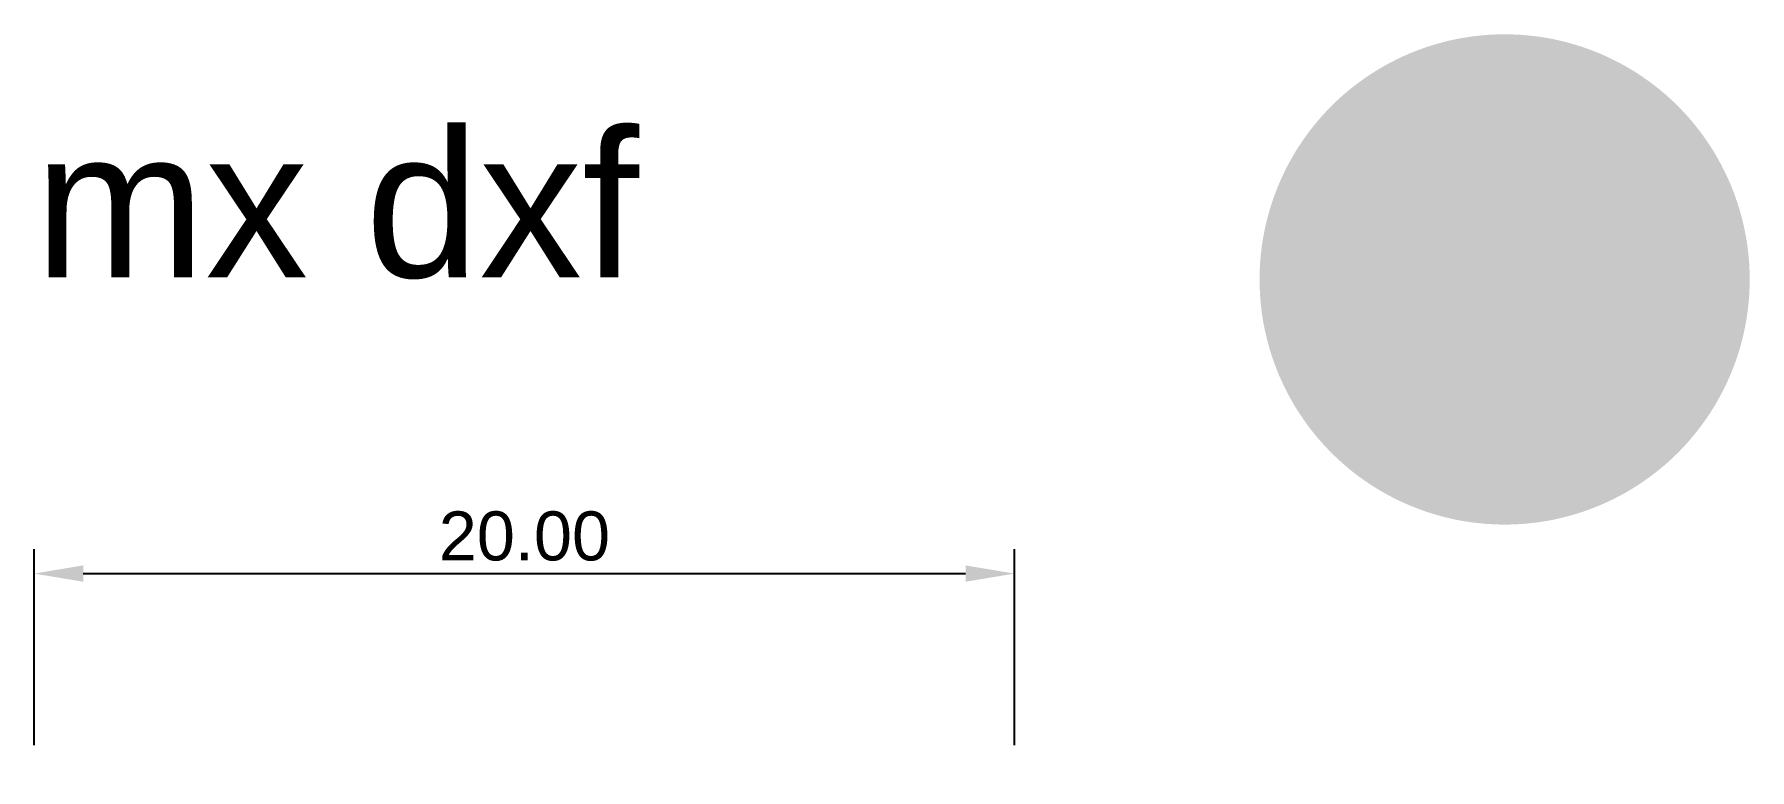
# Model space of a CAD drawing. Header units: millimetres. Extents: x 0 to 35, y -10 to 5.
import ezdxf

# ---------------------------------------------------------------- set-up
doc = ezdxf.new("R2010")
doc.units = ezdxf.units.MM
doc.layers.add('Default', color=7, linetype='Continuous')
doc.styles.add('Default', font='arial.ttf')
doc.dimstyles.new('Default', dxfattribs={"dimtxt": 1, "dimasz": 1, "dimexe": 0.5, "dimexo": 0.5, "dimgap": 0.25, "dimtad": 1, "dimtoh": 1, "dimzin": 1, "dimdsep": 46, "dimtxsty": 'Default', "dimcen": 0.5, "dimazin": 1, "dimtfac": 1, "dimtdec": 4, "dimtix": 1, "dimtofl": 0, "dimtmove": 1, "dimatfit": 3, "dimfxl": 1, "dimtolj": 1, "dimtzin": 1, "dimarcsym": 0})

# ---------------------------------------------------------------- blocks, each defined once
blk = doc.blocks.new('*D1')
at = {"layer": 'Default', "color": 0, "lineweight": -2}
for p, q in [((0, -9.5), (0, -5.5)), ((20, -9.5), (20, -5.5)), ((1, -6), (19, -6))]:
    blk.add_line(p, q, dxfattribs=at)
at = {"layer": 'Default', "color": 0}
for points in [[(1, -5.833), (1, -6.167), (0, -6)], [(19, -6.167), (19, -5.833), (20, -6)]]:
    blk.add_solid(points, dxfattribs=at)
at = {"layer": 'Defpoints', "color": 0}
for p in [(20, -6), (0, -10), (20, -10)]:
    blk.add_point(p, dxfattribs=at)
at = {"layer": 'Default', "color": 0, "insert": (10, -5.239), "char_height": 1, "attachment_point": 5, "style": 'Default'}
blk.add_mtext('\\A1;20.00', dxfattribs=at)

msp = doc.modelspace()

# ---------------------------------------------------------------- hatches: boundary and pattern name
at = {"layer": 'Default'}
msp.add_hatch(color=256, dxfattribs=at).paths.add_polyline_path([(35, 0), (34.999, 0.111), (34.995, 0.223), (34.989, 0.336), (34.98, 0.449), (34.968, 0.564), (34.954, 0.678), (34.937, 0.794), (34.917, 0.91), (34.894, 1.026), (34.868, 1.143), (34.839, 1.259), (34.807, 1.376), (34.772, 1.492), (34.734, 1.609), (34.693, 1.725), (34.649, 1.84), (34.602, 1.956), (34.551, 2.07), (34.498, 2.184), (34.441, 2.296), (34.382, 2.408), (34.319, 2.519), (34.254, 2.628), (34.185, 2.736), (34.113, 2.842), (34.039, 2.947), (33.962, 3.05), (33.882, 3.151), (33.799, 3.251), (33.714, 3.348), (33.626, 3.443), (33.536, 3.536), (33.443, 3.626), (33.348, 3.714), (33.251, 3.799), (33.151, 3.882), (33.05, 3.962), (32.947, 4.039), (32.842, 4.113), (32.736, 4.185), (32.628, 4.254), (32.519, 4.319), (32.408, 4.382), (32.296, 4.441), (32.184, 4.498), (32.07, 4.551), (31.956, 4.602), (31.84, 4.649), (31.725, 4.693), (31.609, 4.734), (31.492, 4.772), (31.376, 4.807), (31.259, 4.839), (31.143, 4.868), (31.026, 4.894), (30.91, 4.917), (30.794, 4.937), (30.678, 4.954), (30.564, 4.968), (30.449, 4.98), (30.336, 4.989), (30.223, 4.995), (30.111, 4.999), (30, 5), (29.889, 4.999), (29.777, 4.995), (29.664, 4.989), (29.551, 4.98), (29.436, 4.968), (29.322, 4.954), (29.206, 4.937), (29.09, 4.917), (28.974, 4.894), (28.857, 4.868), (28.741, 4.839), (28.624, 4.807), (28.508, 4.772), (28.391, 4.734), (28.275, 4.693), (28.16, 4.649), (28.044, 4.602), (27.93, 4.551), (27.816, 4.498), (27.704, 4.441), (27.592, 4.382), (27.481, 4.319), (27.372, 4.254), (27.264, 4.185), (27.158, 4.113), (27.053, 4.039), (26.95, 3.962), (26.849, 3.882), (26.749, 3.799), (26.652, 3.714), (26.557, 3.626), (26.464, 3.536), (26.374, 3.443), (26.286, 3.348), (26.201, 3.251), (26.118, 3.151), (26.038, 3.05), (25.961, 2.947), (25.887, 2.842), (25.815, 2.736), (25.746, 2.628), (25.681, 2.519), (25.618, 2.408), (25.559, 2.296), (25.502, 2.184), (25.449, 2.07), (25.398, 1.956), (25.351, 1.84), (25.307, 1.725), (25.266, 1.609), (25.228, 1.492), (25.193, 1.376), (25.161, 1.259), (25.132, 1.143), (25.106, 1.026), (25.083, 0.91), (25.063, 0.794), (25.046, 0.678), (25.032, 0.564), (25.02, 0.449), (25.011, 0.336), (25.005, 0.223), (25.001, 0.111), (25, 0), (25.001, -0.111), (25.005, -0.223), (25.011, -0.336), (25.02, -0.449), (25.032, -0.564), (25.046, -0.678), (25.063, -0.794), (25.083, -0.91), (25.106, -1.026), (25.132, -1.143), (25.161, -1.259), (25.193, -1.376), (25.228, -1.492), (25.266, -1.609), (25.307, -1.725), (25.351, -1.84), (25.398, -1.956), (25.449, -2.07), (25.502, -2.184), (25.559, -2.296), (25.618, -2.408), (25.681, -2.519), (25.746, -2.628), (25.815, -2.736), (25.887, -2.842), (25.961, -2.947), (26.038, -3.05), (26.118, -3.151), (26.201, -3.251), (26.286, -3.348), (26.374, -3.443), (26.464, -3.536), (26.557, -3.626), (26.652, -3.714), (26.749, -3.799), (26.849, -3.882), (26.95, -3.962), (27.053, -4.039), (27.158, -4.113), (27.264, -4.185), (27.372, -4.254), (27.481, -4.319), (27.592, -4.382), (27.704, -4.441), (27.816, -4.498), (27.93, -4.551), (28.044, -4.602), (28.16, -4.649), (28.275, -4.693), (28.391, -4.734), (28.508, -4.772), (28.624, -4.807), (28.741, -4.839), (28.857, -4.868), (28.974, -4.894), (29.09, -4.917), (29.206, -4.937), (29.322, -4.954), (29.436, -4.968), (29.551, -4.98), (29.664, -4.989), (29.777, -4.995), (29.889, -4.999), (30, -5), (30.111, -4.999), (30.223, -4.995), (30.336, -4.989), (30.449, -4.98), (30.564, -4.968), (30.678, -4.954), (30.794, -4.937), (30.91, -4.917), (31.026, -4.894), (31.143, -4.868), (31.259, -4.839), (31.376, -4.807), (31.492, -4.772), (31.609, -4.734), (31.725, -4.693), (31.84, -4.649), (31.956, -4.602), (32.07, -4.551), (32.184, -4.498), (32.296, -4.441), (32.408, -4.382), (32.519, -4.319), (32.628, -4.254), (32.736, -4.185), (32.842, -4.113), (32.947, -4.039), (33.05, -3.962), (33.151, -3.882), (33.251, -3.799), (33.348, -3.714), (33.443, -3.626), (33.536, -3.536), (33.626, -3.443), (33.714, -3.348), (33.799, -3.251), (33.882, -3.151), (33.962, -3.05), (34.039, -2.947), (34.113, -2.842), (34.185, -2.736), (34.254, -2.628), (34.319, -2.519), (34.382, -2.408), (34.441, -2.296), (34.498, -2.184), (34.551, -2.07), (34.602, -1.956), (34.649, -1.84), (34.693, -1.725), (34.734, -1.609), (34.772, -1.492), (34.807, -1.376), (34.839, -1.259), (34.868, -1.143), (34.894, -1.026), (34.917, -0.91), (34.937, -0.794), (34.954, -0.678), (34.968, -0.564), (34.98, -0.449), (34.989, -0.336), (34.995, -0.223), (34.999, -0.111)], flags=0)

# ---------------------------------------------------------------- texts
at = {"layer": 'Default', "insert": (0, 0), "char_height": 3, "width": 31.4, "attachment_point": 7, "style": 'Default'}
msp.add_mtext('mx dxf', dxfattribs=at)

# ---------------------------------------------------------------- dimensions: what is measured, and where the dimension line sits
at = {"layer": 'Default'}
dim = msp.add_linear_dim(base=(20, -6), p1=(0, -10), p2=(20, -10), text='20.00', dimstyle='Default', override={"dimscale": 1, "dimtih": 0, "dimtoh": 0, "dimlfac": 1, "dimsah": 0}, dxfattribs=at)
dim.commit()
dim.dimension.update_dxf_attribs({"geometry": '*D1', "text_midpoint": (10, -5.239)})

doc.saveas('drawing.dxf')
